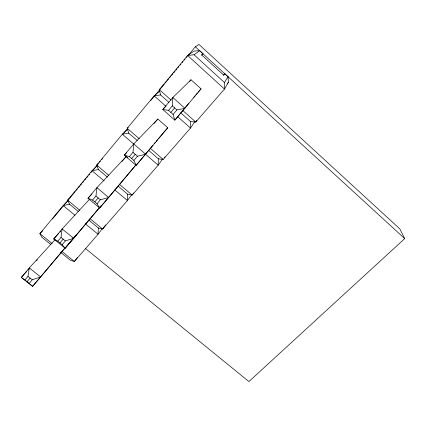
<?xml version="1.0" encoding="UTF-8"?>
<svg xmlns="http://www.w3.org/2000/svg" width="426" height="426" viewBox="0 0 426 426"><rect width="100%" height="100%" fill="white"/><g stroke="black" fill="none" stroke-linecap="round" stroke-linejoin="round"><path stroke-width="0.64" d="M180.736 112.853L190.571 121.591L190.513 128.066L163.185 159.457L158.334 158.77L148.301 150.085M158.334 158.77L158.195 165.181L132.166 195.081L127.624 194.187L118.061 186.114M127.624 194.187L127.417 200.54L102.591 229.05L98.337 227.969L88.736 220.056M98.337 227.969L98.06 234.252L74.364 261.473L70.37 260.222L60.556 252.314M165.581 106.676L162.764 109.482L168.51 110.361L172.328 105.85L172.839 97.517L191.008 79.763L201.045 88.832L174.841 120.159L162.764 109.482L172.839 97.517L184.969 108.332L176.923 109.929L173.094 114.424L174.841 120.159L188.718 103.396M126.538 152.822L124.259 155.197L129.397 156.566L132.992 152.322L133.748 143.935L157.854 119.035L167.759 127.741L136.139 165.373L124.259 155.197L133.748 143.935L145.676 154.233L137.513 156.204L133.908 160.437L136.139 165.373L152.918 145.282M136.08 164.766L108.651 197.494L96.915 187.664L87.969 198.287L92.559 200.087L95.951 196.082L96.915 187.664L126.309 156.395L127.773 157.652M100.392 206.589L73.698 238.326L62.153 228.932L53.703 238.965L57.803 241.153L61.003 237.373L62.153 228.932L89.529 199.272M71.179 240.722L40.646 276.937L29.298 267.943L21.3 277.438L24.948 279.967L27.978 276.389L29.298 267.943L55.135 239.598M223.506 75.237L224.795 73.741L228.059 76.733L228.389 82.34L224.481 89.055L195.752 122.049L190.571 121.591M168.93 102.368L160.57 94.939L159.313 89.625L187.626 55.486L224.481 89.055L224.443 82.522L228.059 76.733M196.833 120.398L195.752 122.049L182.946 110.659M194.826 121.58L190.513 128.066L177.562 116.591M224.795 73.741L223.799 75.184L201.583 54.847L202.973 53.745L199.65 50.699L194.155 51.029L187.626 55.486L194.043 54.757L199.65 50.699M164.298 157.876L165.038 156.821M162.61 158.957L158.195 165.181L145.245 153.999M133.705 192.978L132.166 195.081L119.504 184.378M131.602 194.852L127.417 200.54L114.78 189.895M105.701 224.912L102.591 229.05L89.918 218.591M102.432 228.464L98.06 234.252L85.227 223.703M77.559 257.304L74.364 261.473L62.004 251.505M52.398 219.055L75.301 191.45M76.153 190.427L77.425 188.894M78.272 187.871L79.545 186.338M80.392 185.315L81.664 183.782M82.516 182.759L83.789 181.226M84.636 180.203L85.908 178.67M86.755 177.647L88.028 176.114M88.874 175.091L89.726 174.069M90.999 172.535L91.846 171.513M93.118 169.979L98.209 163.84M99.482 162.306L100.328 161.284M101.601 159.75L102.448 158.728M122.81 134.19L127.475 128.567M150.804 100.445L164.377 84.087M165.224 83.065L166.497 81.531M167.349 80.509L168.621 78.975M169.468 77.953L170.741 76.419M171.587 75.397L172.86 73.863M173.712 72.841L174.985 71.307M175.831 70.285L177.104 68.751M177.951 67.729L178.798 66.706M180.07 65.173L180.922 64.15M182.195 62.617L183.042 61.594M184.314 60.061L185.161 59.038M186.434 57.505L187.286 56.482M188.132 55.46L195.342 46.764L198.963 44.437L399.86 228.927L404.7 238.608L248.917 381.563L85.637 248.677M154.175 143.775L155.431 142.268M156.273 141.262L157.529 139.755M158.371 138.748L167.759 127.741M201.695 55.268L202.973 53.745M122.028 161.465L125.883 156.901M154.02 123.577L157.854 119.035M189.304 81.781L191.008 79.763M64.965 247.969L32.6 286.336L21.3 277.438L26.657 271.548M72.031 239.716L75.844 235.189M27.094 281.655L30.124 278.082M59.981 242.916L63.186 239.146M94.78 201.935L98.172 197.941M131.655 158.504L135.255 154.265M170.805 112.395L174.628 107.89M29.234 283.338L32.27 279.775L40.646 276.937L32.6 286.336L24.948 279.967M101.393 205.311L65.194 248.257L62.159 244.678L65.37 240.914L73.698 238.326L65.194 248.257L53.703 238.965L58.607 233.634M135.649 165.267L99.652 208L96.995 203.777L100.392 199.789L108.651 197.494L99.652 208L87.969 198.287L92.021 193.947M74.22 237.069L75.876 235.131M193.782 97.325L195.065 95.823M195.917 94.828L197.201 93.326M198.058 92.33L201.045 88.832M227.09 83.831L228.389 82.34M27.999 270.073L28.893 269.094M36.487 260.744L37.376 259.759M59.944 232.181L60.833 231.211M42.605 230.903L39.863 233.65L41.961 237.33L50.742 244.407M67.782 201.024L63.16 205.561L39.863 233.65L52.222 243.613M69.028 198.809L67.617 200.188L69.534 204.224L78.629 211.722M97.24 165.815L92.037 170.746L67.617 200.188L79.784 210.226M98.156 163.749L96.707 165.107L98.433 169.537L107.49 177.189M127.619 129.472L122.331 134.217L96.707 165.107L108.864 175.384M128.215 127.427L127.241 128.301L128.743 133.152L137.268 140.532M159.755 91.249L154.153 95.845L127.241 128.301L139.222 138.684M160.293 88.837L159.313 89.625L171.13 100.142M69.534 204.224L63.16 205.561L74.965 215.263M98.433 169.537L92.037 170.746L104.168 180.959M128.743 133.152L122.331 134.217L133.791 144.105M160.57 94.939L154.153 95.845L166.108 106.436M27.978 276.389L32.27 279.775M57.803 241.153L62.159 244.678M61.003 237.373L65.37 240.914M95.951 196.082L100.392 199.789M92.559 200.087L96.995 203.777M132.992 152.322L137.513 156.204M129.397 156.566L133.908 160.437M150.202 148.205L163.185 159.457M168.51 110.361L173.094 114.424M172.328 105.85L176.923 109.929M194.043 54.757L224.443 82.522M195.342 46.764L404.7 238.608"/></g></svg>
